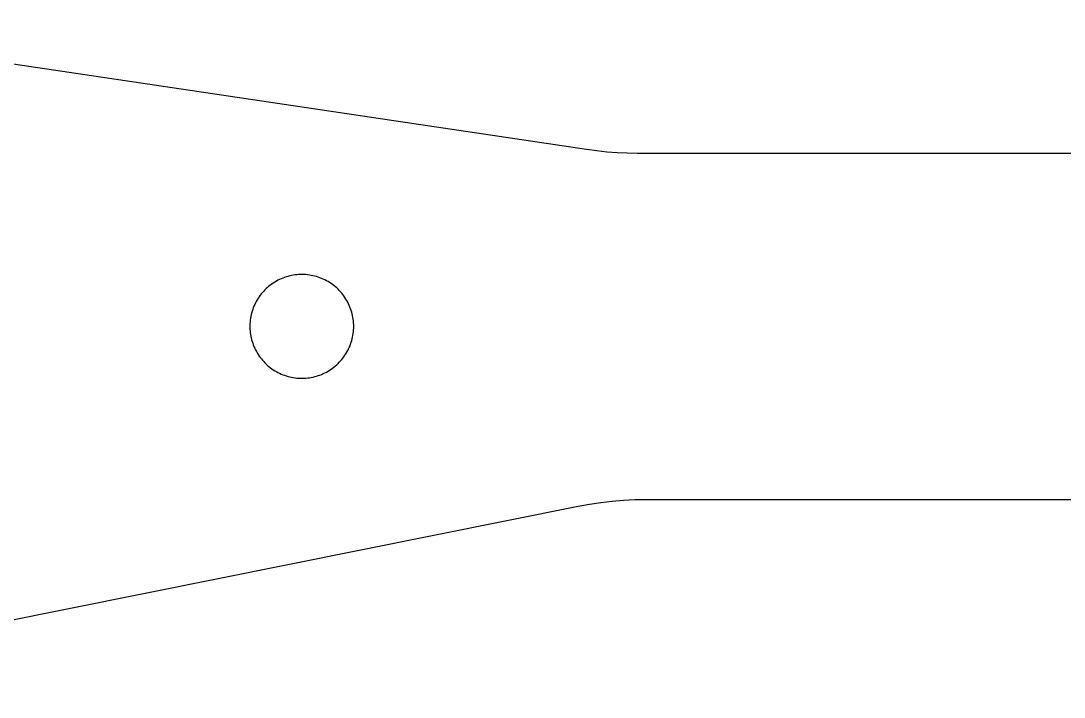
# Model space of a CAD drawing. Header units: millimetres. Extents: x 1015 to 1415, y -25 to 475.
# Drawn here: x 1231.5 to 1261.64, y 85.01 to 104.55 of the extents above; entities that cross this region are included whole.
import ezdxf

# ---------------------------------------------------------------- set-up
doc = ezdxf.new("R2010")
doc.units = ezdxf.units.MM
doc.header["$MEASUREMENT"] = 0
doc.layers.add('corte', color=1, linetype='Continuous', true_color=0xff0000)

msp = doc.modelspace()

# ---------------------------------------------------------------- linework, layer by layer
at = {"layer": 'corte', "linetype": 'Continuous', "lineweight": 25}
for p, q in [((1247.845, 100.833), (1222.849, 104.555)), ((1248.138, 100.794), (1247.845, 100.833)), ((1248.432, 100.763), (1248.138, 100.794)), ((1248.727, 100.741), (1248.432, 100.763)), ((1249.022, 100.728), (1248.727, 100.741)), ((1249.318, 100.724), (1249.022, 100.728)), ((1321.577, 100.724), (1249.318, 100.724)), ((1238.975, 97.079), (1238.928, 97.056)), ((1239.022, 97.1), (1238.975, 97.079)), ((1239.07, 97.12), (1239.022, 97.1)), ((1239.119, 97.138), (1239.07, 97.12)), ((1239.168, 97.155), (1239.119, 97.138)), ((1239.218, 97.17), (1239.168, 97.155)), ((1239.269, 97.183), (1239.218, 97.17)), ((1239.32, 97.194), (1239.269, 97.183)), ((1239.371, 97.203), (1239.32, 97.194)), ((1239.422, 97.211), (1239.371, 97.203)), ((1239.474, 97.217), (1239.422, 97.211)), ((1239.526, 97.221), (1239.474, 97.217)), ((1239.578, 97.223), (1239.526, 97.221)), ((1239.63, 97.224), (1239.578, 97.223)), ((1239.682, 97.222), (1239.63, 97.224)), ((1239.734, 97.219), (1239.682, 97.222)), ((1239.786, 97.214), (1239.734, 97.219)), ((1239.837, 97.207), (1239.786, 97.214)), ((1239.889, 97.199), (1239.837, 97.207)), ((1239.94, 97.189), (1239.889, 97.199)), ((1239.991, 97.177), (1239.94, 97.189)), ((1240.041, 97.163), (1239.991, 97.177)), ((1240.09, 97.147), (1240.041, 97.163)), ((1240.14, 97.13), (1240.09, 97.147)), ((1240.188, 97.111), (1240.14, 97.13)), ((1240.236, 97.09), (1240.188, 97.111)), ((1240.283, 97.068), (1240.236, 97.09)), ((1240.329, 97.044), (1240.283, 97.068)), ((1238.552, 96.779), (1238.516, 96.742)), ((1238.589, 96.816), (1238.552, 96.779)), ((1238.628, 96.851), (1238.589, 96.816)), ((1238.667, 96.884), (1238.628, 96.851)), ((1238.708, 96.917), (1238.667, 96.884)), ((1238.75, 96.948), (1238.708, 96.917)), ((1238.793, 96.977), (1238.75, 96.948)), ((1238.837, 97.005), (1238.793, 96.977)), ((1238.882, 97.031), (1238.837, 97.005)), ((1238.928, 97.056), (1238.882, 97.031)), ((1240.375, 97.019), (1240.329, 97.044)), ((1240.419, 96.992), (1240.375, 97.019)), ((1240.463, 96.963), (1240.419, 96.992)), ((1240.505, 96.933), (1240.463, 96.963)), ((1240.547, 96.901), (1240.505, 96.933)), ((1240.587, 96.868), (1240.547, 96.901)), ((1240.626, 96.834), (1240.587, 96.868)), ((1240.664, 96.798), (1240.626, 96.834)), ((1240.701, 96.761), (1240.664, 96.798)), ((1240.736, 96.723), (1240.701, 96.761)), ((1238.329, 96.492), (1238.303, 96.447)), ((1238.357, 96.536), (1238.329, 96.492)), ((1238.386, 96.579), (1238.357, 96.536)), ((1238.416, 96.622), (1238.386, 96.579)), ((1238.448, 96.663), (1238.416, 96.622)), ((1238.481, 96.703), (1238.448, 96.663)), ((1238.516, 96.742), (1238.481, 96.703)), ((1240.77, 96.684), (1240.736, 96.723)), ((1240.803, 96.643), (1240.77, 96.684)), ((1240.834, 96.602), (1240.803, 96.643)), ((1240.864, 96.559), (1240.834, 96.602)), ((1240.892, 96.515), (1240.864, 96.559)), ((1240.918, 96.47), (1240.892, 96.515)), ((1240.944, 96.425), (1240.918, 96.47)), ((1238.182, 96.159), (1238.168, 96.109)), ((1238.198, 96.209), (1238.182, 96.159)), ((1238.216, 96.258), (1238.198, 96.209)), ((1238.235, 96.306), (1238.216, 96.258)), ((1238.256, 96.354), (1238.235, 96.306)), ((1238.279, 96.401), (1238.256, 96.354)), ((1238.303, 96.447), (1238.279, 96.401)), ((1240.967, 96.378), (1240.944, 96.425)), ((1240.989, 96.331), (1240.967, 96.378)), ((1241.009, 96.283), (1240.989, 96.331)), ((1241.028, 96.234), (1241.009, 96.283)), ((1241.045, 96.185), (1241.028, 96.234)), ((1241.06, 96.135), (1241.045, 96.185)), ((1238.123, 95.853), (1238.119, 95.801)), ((1238.128, 95.905), (1238.123, 95.853)), ((1238.136, 95.957), (1238.128, 95.905)), ((1238.145, 96.008), (1238.136, 95.957)), ((1238.155, 96.059), (1238.145, 96.008)), ((1238.168, 96.109), (1238.155, 96.059)), ((1241.073, 96.085), (1241.06, 96.135)), ((1241.085, 96.034), (1241.073, 96.085)), ((1241.095, 95.983), (1241.085, 96.034)), ((1241.103, 95.932), (1241.095, 95.983)), ((1241.109, 95.88), (1241.103, 95.932)), ((1241.114, 95.828), (1241.109, 95.88)), ((1238.119, 95.801), (1238.118, 95.749)), ((1238.118, 95.749), (1238.118, 95.697)), ((1238.118, 95.697), (1238.12, 95.645)), ((1238.12, 95.645), (1238.123, 95.593)), ((1238.123, 95.593), (1238.129, 95.541)), ((1241.103, 95.517), (1241.109, 95.568)), ((1241.109, 95.568), (1241.114, 95.62)), ((1241.117, 95.776), (1241.114, 95.828)), ((1241.114, 95.62), (1241.117, 95.672)), ((1241.117, 95.724), (1241.117, 95.776)), ((1241.117, 95.672), (1241.117, 95.724)), ((1238.129, 95.541), (1238.136, 95.49)), ((1238.136, 95.49), (1238.145, 95.439)), ((1238.145, 95.439), (1238.156, 95.388)), ((1238.156, 95.388), (1238.168, 95.337)), ((1238.168, 95.337), (1238.182, 95.287)), ((1238.182, 95.287), (1238.198, 95.237)), ((1241.028, 95.214), (1241.045, 95.263)), ((1241.045, 95.263), (1241.06, 95.313)), ((1241.06, 95.313), (1241.074, 95.363)), ((1241.074, 95.363), (1241.085, 95.414)), ((1241.085, 95.414), (1241.095, 95.465)), ((1241.095, 95.465), (1241.103, 95.517)), ((1238.198, 95.237), (1238.216, 95.189)), ((1238.216, 95.189), (1238.236, 95.14)), ((1238.236, 95.14), (1238.257, 95.093)), ((1238.257, 95.093), (1238.279, 95.046)), ((1238.279, 95.046), (1238.304, 95)), ((1238.304, 95), (1238.33, 94.955)), ((1238.33, 94.955), (1238.357, 94.91)), ((1240.892, 94.933), (1240.919, 94.978)), ((1240.919, 94.978), (1240.944, 95.023)), ((1240.944, 95.023), (1240.968, 95.07)), ((1240.968, 95.07), (1240.989, 95.117)), ((1240.989, 95.117), (1241.01, 95.165)), ((1241.01, 95.165), (1241.028, 95.214)), ((1238.357, 94.91), (1238.386, 94.867)), ((1238.386, 94.867), (1238.417, 94.825)), ((1238.417, 94.825), (1238.449, 94.784)), ((1238.449, 94.784), (1238.482, 94.744)), ((1238.482, 94.744), (1238.517, 94.705)), ((1238.517, 94.705), (1238.553, 94.667)), ((1238.553, 94.667), (1238.59, 94.631)), ((1240.627, 94.614), (1240.665, 94.65)), ((1240.665, 94.65), (1240.701, 94.687)), ((1240.701, 94.687), (1240.737, 94.725)), ((1240.737, 94.725), (1240.771, 94.764)), ((1240.771, 94.764), (1240.803, 94.805)), ((1240.803, 94.805), (1240.834, 94.847)), ((1240.834, 94.847), (1240.864, 94.889)), ((1240.864, 94.889), (1240.892, 94.933)), ((1238.59, 94.631), (1238.628, 94.596)), ((1238.628, 94.596), (1238.668, 94.562)), ((1238.668, 94.562), (1238.709, 94.53)), ((1238.709, 94.53), (1238.751, 94.499)), ((1238.751, 94.499), (1238.794, 94.47)), ((1238.794, 94.47), (1238.838, 94.442)), ((1238.838, 94.442), (1238.883, 94.416)), ((1238.883, 94.416), (1238.929, 94.391)), ((1238.929, 94.391), (1238.976, 94.368)), ((1238.976, 94.368), (1239.023, 94.347)), ((1239.023, 94.347), (1239.071, 94.327)), ((1240.189, 94.337), (1240.237, 94.357)), ((1240.237, 94.357), (1240.284, 94.38)), ((1240.284, 94.38), (1240.33, 94.404)), ((1240.33, 94.404), (1240.375, 94.429)), ((1240.375, 94.429), (1240.42, 94.456)), ((1240.42, 94.456), (1240.463, 94.485)), ((1240.463, 94.485), (1240.506, 94.515)), ((1240.506, 94.515), (1240.547, 94.547)), ((1240.547, 94.547), (1240.588, 94.58)), ((1240.588, 94.58), (1240.627, 94.614)), ((1239.071, 94.327), (1239.12, 94.309)), ((1239.12, 94.309), (1239.169, 94.292)), ((1239.169, 94.292), (1239.219, 94.278)), ((1239.219, 94.278), (1239.27, 94.265)), ((1239.27, 94.265), (1239.321, 94.253)), ((1239.321, 94.253), (1239.372, 94.244)), ((1239.372, 94.244), (1239.423, 94.236)), ((1239.423, 94.236), (1239.475, 94.23)), ((1239.475, 94.23), (1239.527, 94.226)), ((1239.527, 94.226), (1239.579, 94.224)), ((1239.579, 94.224), (1239.631, 94.224)), ((1239.631, 94.224), (1239.683, 94.225)), ((1239.683, 94.225), (1239.735, 94.228)), ((1239.735, 94.228), (1239.787, 94.233)), ((1239.787, 94.233), (1239.838, 94.24)), ((1239.838, 94.24), (1239.89, 94.249)), ((1239.89, 94.249), (1239.941, 94.259)), ((1239.941, 94.259), (1239.992, 94.271)), ((1239.992, 94.271), (1240.042, 94.285)), ((1240.042, 94.285), (1240.091, 94.301)), ((1240.091, 94.301), (1240.14, 94.318)), ((1240.14, 94.318), (1240.189, 94.337)), ((1220.162, 85.007), (1247.601, 90.527)), ((1247.601, 90.527), (1247.927, 90.587)), ((1247.927, 90.587), (1248.254, 90.636)), ((1248.254, 90.636), (1248.582, 90.674)), ((1248.582, 90.674), (1248.912, 90.702)), ((1248.912, 90.702), (1249.243, 90.718)), ((1249.243, 90.718), (1249.573, 90.724)), ((1249.573, 90.724), (1321.577, 90.724))]:
    msp.add_line(p, q, dxfattribs=at)

doc.saveas('drawing.dxf')
